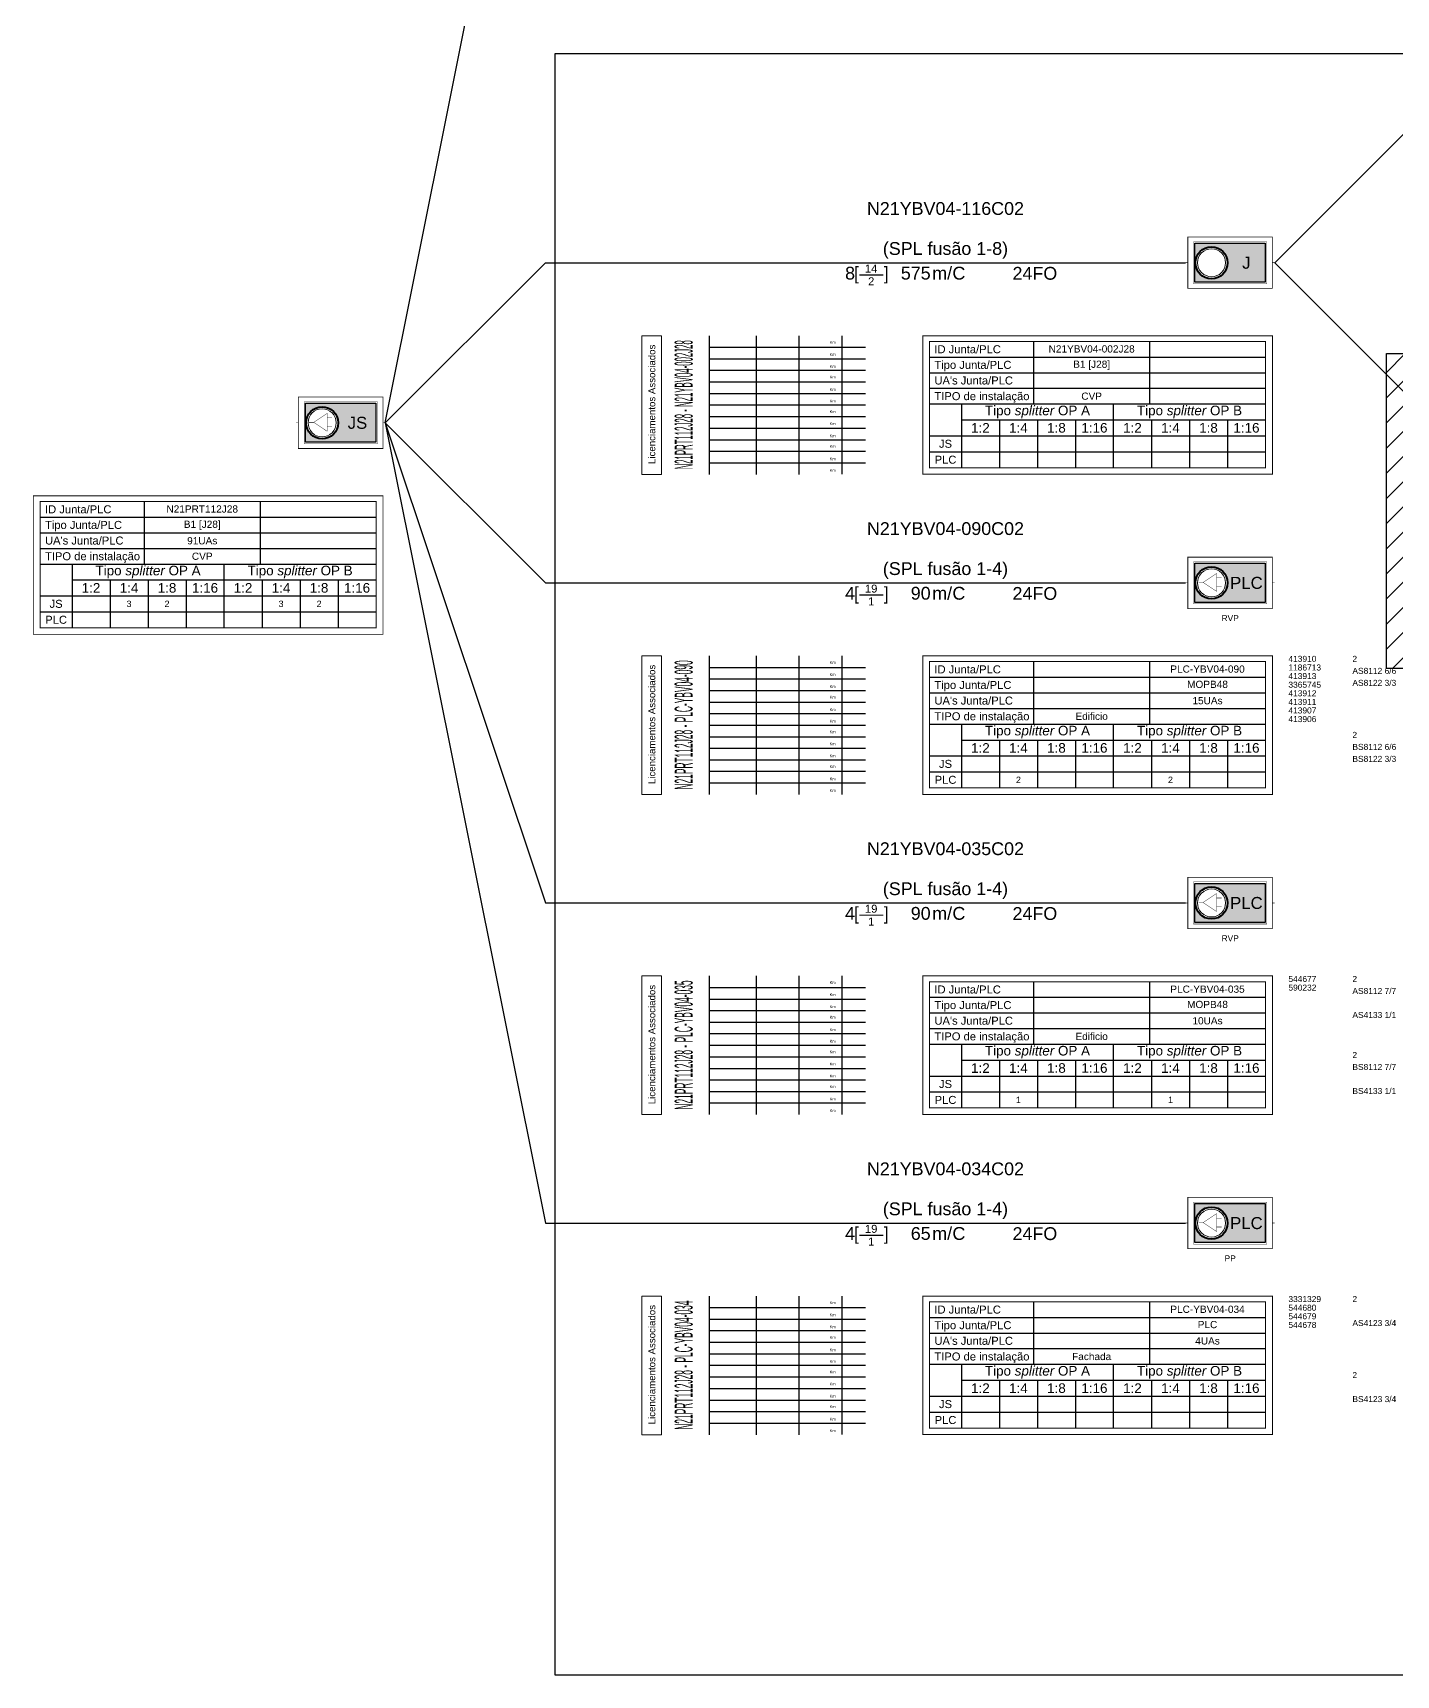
# Model space of a CAD drawing. Header units: metres. Extents: x 288 to 1034, y 827 to 7702.
# Drawn here: x 433.8 to 604.1, y 3641.4 to 3846.6 of the extents above; entities that cross this region are included whole.
import ezdxf
from ezdxf.enums import TextEntityAlignment as Align

# ---------------------------------------------------------------- set-up
doc = ezdxf.new("R2010")
doc.units = ezdxf.units.M
doc.header["$MEASUREMENT"] = 0
doc.set_wipeout_variables(frame=1)
for name, color, linetype in [('3-PROJ_FTTH_CABO', 7, 'Continuous'), ('3-PROJ_FTTH_JUNTA', 7, 'Continuous'), ('3-PROJ_FTTH_LICENCIAMENTOS', 7, 'Continuous'), ('3-PROJ_FTTH_PLC', 7, 'Continuous')]:
    doc.layers.add(name, color=color, linetype=linetype)
doc.layers.add('NÃO CONSTRUIR- UA´s NÃO PARTILHAVEIS', color=117, linetype='Continuous', lineweight=30)
doc.styles.add('ARIAL', font='')
doc.styles.get('ARIAL').set_extended_font_data('Arial')

# ---------------------------------------------------------------- blocks, each defined once
blk = doc.blocks.new('*U26')
blk.add_hatch(color=31).paths.add_polyline_path([(9.97, -2.44), (1.18, -2.44), (1.18, 2.44), (9.97, 2.44)])
at = {"color": 7}
for points, const_width in [([(10.86, -3.21), (0.29, -3.21), (0.29, 3.21), (10.86, 3.21)], 0.0929), ([(10.17, -2.63), (0.99, -2.63), (0.99, 2.63), (10.17, 2.63)], 0.0465)]:
    blk.add_lwpolyline(points, close=True, dxfattribs=dict(at, const_width=const_width))
at = {"color": 31}
blk.add_lwpolyline([(9.97, -2.44), (1.18, -2.44), (1.18, 2.44), (9.97, 2.44)], close=True, dxfattribs=at)
at = {"color": 7, "const_width": 0.0743}
for points in [[(0.29, 0), (0, 0)], [(11.15, 0), (10.86, 0)]]:
    blk.add_lwpolyline(points, dxfattribs=at)
at = {"color": 7, "ltscale": 0.001}
blk.add_lwpolyline([(10.86, -9.12, 0.12, 0.12, 0), (10.86, -9.12, 0.12, 0.12, 0), (-32.84, -9.12, 0.12, 0.12, 0), (-32.84, -26.43, 0.12, 0.12, 0), (10.86, -26.43, 0.12, 0.12, 0), (10.86, -26.43, 0.12, 0.12, 0), (10.86, -9.12, 0, 0, 0)], format="xyseb", dxfattribs=at)
at = {"color": 7, "ltscale": 0.001, "const_width": 0.12}
blk.add_lwpolyline([(10, -25.61), (10, -25.61), (-31.98, -25.61), (-31.98, -9.84), (10, -9.84), (10, -9.84)], close=True, dxfattribs=at)
at = {"color": 7}
for points in [[(-18.98, -9.84), (-18.98, -17.65)], [(-4.49, -9.84), (-4.49, -17.65)], [(-31.98, -11.79), (10, -11.79)], [(-31.98, -13.74), (10, -13.74)], [(-31.98, -15.69), (10, -15.69)], [(-31.98, -17.65), (10, -17.65)], [(-28, -17.65), (-28, -25.61)], [(-9, -25.61), (-9, -17.65)], [(-28, -19.64), (10, -19.64)], [(-23.25, -19.64), (-23.25, -25.61)], [(-18.5, -19.64), (-18.5, -25.61)], [(-13.75, -19.64), (-13.75, -25.61)], [(-4.25, -19.64), (-4.25, -25.61)], [(0.5, -19.64), (0.5, -25.61)], [(5.25, -19.64), (5.25, -25.61)], [(-31.98, -21.63), (10, -21.63)], [(-31.98, -23.62), (10, -23.62)], [(-31.98, -23.62), (-13.57, -23.62), (10, -23.62)]]:
    blk.add_lwpolyline(points, dxfattribs=at)
at = {"color": 7, "style": 'ARIAL'}
for s, height, p in [('JS', 1.5, (7.67, 0)), ('JS', 1, (-29.99, -22.62)), ('PLC', 1, (-29.99, -24.61))]:
    blk.add_text(s, height=height, dxfattribs=at).set_placement(p, align=Align.MIDDLE_CENTER)
for s, p in [('Tipo Junta/PLC', (-31.38, -12.76)), ('ID Junta/PLC', (-31.38, -10.81)), ("UA's Junta/PLC", (-31.38, -14.71)), ('TIPO de instalação', (-31.38, -16.67))]:
    blk.add_text(s, height=1, dxfattribs=at).set_placement(p, align=Align.MIDDLE_LEFT)
at = {"color": 7, "ltscale": 0.001, "char_height": 1.2, "attachment_point": 5, "style": 'ARIAL'}
for s, insert, width in [('{\\C114;Tipo \\fArial|b0|i1|c0|p34;splitter\\fArial|b0|i0|c0|p34; OP A}', (-18.5, -18.64), 14.6912), ('{\\C10;Tipo \\fArial|b0|i1|c0|p34;splitter\\fArial|b0|i0|c0|p34; OP B}', (0.5, -18.64), 14.6912), ('{\\C114;1:2}', (-25.63, -20.63), 4.1115), ('{\\C114;1:4}', (-20.88, -20.63), 4.1115), ('{\\C114;1:8}', (-16.13, -20.63), 4.1115), ('{\\C114;1:16}', (-11.38, -20.63), 4.1115), ('{\\C10;1:2}', (-6.63, -20.63), 4.1115), ('{\\C10;1:4}', (-1.88, -20.63), 4.1115), ('{\\C10;1:8}', (2.87, -20.63), 4.1115), ('{\\C10;1:16}', (7.62, -20.63), 4.1115)]:
    blk.add_mtext(s, dxfattribs=dict(at, insert=insert, width=width))
at = {"color": 5, "lineweight": 0, "style": 'ARIAL'}
blk.add_attdef('FO_RTR+BKB', text='', height=0.8, dxfattribs=at).set_placement((12.07, -1.2), align=Align.MIDDLE_LEFT)
at = {"color": 4, "lineweight": 0, "style": 'ARIAL'}
blk.add_attdef('ALOCAÇÃO_RDP', text='', height=0.8, dxfattribs=at).set_placement((-0.91, -2.81), align=Align.MIDDLE_RIGHT)
at = {"color": 1, "lineweight": 0, "style": 'ARIAL'}
blk.add_attdef('ALOCAÇÃO_RDS', text='', height=0.8, dxfattribs=at).set_placement((-0.89, -4.35), align=Align.MIDDLE_RIGHT)
at = {"color": 4, "lineweight": 0, "style": 'ARIAL'}
blk.add_attdef('FO_RDP', text='', height=0.8, dxfattribs=at).set_placement((12.06, -2.81), align=Align.MIDDLE_LEFT)
at = {"color": 1, "lineweight": 0, "style": 'ARIAL'}
blk.add_attdef('FO_RDS', text='', height=0.8, dxfattribs=at).set_placement((12.09, -4.35), align=Align.MIDDLE_LEFT)
at = {"color": 7, "lineweight": 0, "style": 'ARIAL'}
blk.add_attdef('MORADA', text='', height=0.75, dxfattribs=at).set_placement((10.86, -7.21), align=Align.MIDDLE_RIGHT)
for tag, p in [('TIPO_JUNTA', (-11.73, -12.68)), ('JUNTA', (-11.73, -10.77)), ('UA_JUNTA', (-11.73, -14.74)), ('INSTALACAO', (-11.73, -16.67)), ('NPOL_CVP', (2.75, -16.66))]:
    blk.add_attdef(tag, text='', height=0.9, dxfattribs=at).set_placement(p, align=Align.MIDDLE_CENTER)
at = {"color": 114, "style": 'ARIAL'}
for tag, p in [('(J)1:2_A', (-25.63, -22.62)), ('(J)1:4_A', (-20.88, -22.62)), ('(J)1:8_A', (-16.13, -22.62)), ('(J)1:16_A', (-11.38, -22.62)), ('(P)1:2_A', (-25.63, -24.61)), ('(P)1:4_A', (-20.88, -24.61)), ('(P)1:8_A', (-16.13, -24.61)), ('(P)1:16_A', (-11.38, -24.61))]:
    blk.add_attdef(tag, text='', height=0.8, dxfattribs=at).set_placement(p, align=Align.MIDDLE_CENTER)
at = {"color": 10, "style": 'ARIAL'}
for tag, p in [('(J)1:2_B', (-6.63, -22.62)), ('(J)1:4_B', (-1.88, -22.62)), ('(J)1:8_B', (2.87, -22.62)), ('(J)1:16_B', (7.62, -22.62)), ('(P)1:2_B', (-6.63, -24.61)), ('(P)1:4_B', (-1.88, -24.61)), ('(P)1:8_B', (2.87, -24.61)), ('(P)1:16_B', (7.62, -24.61))]:
    blk.add_attdef(tag, text='', height=0.8, dxfattribs=at).set_placement(p, align=Align.MIDDLE_CENTER)
at = {"color": 7, "lineweight": 0}
blk.add_wipeout([(3.7, -1.95), (3.43, -1.99), (3.09, -2), (2.79, -1.95), (2.57, -1.88), (2.34, -1.78), (2.03, -1.59), (1.77, -1.34), (1.58, -1.1), (1.47, -0.92), (1.35, -0.61), (1.28, -0.33), (1.25, 0), (1.3, 0.42), (1.38, 0.7), (1.51, 0.98), (1.63, 1.17), (1.83, 1.4), (1.98, 1.55), (2.18, 1.69), (2.4, 1.81), (2.69, 1.92), (2.92, 1.97), (3.27, 2), (3.51, 1.99), (3.73, 1.94), (3.98, 1.87), (4.15, 1.79), (4.31, 1.7), (4.51, 1.56), (4.66, 1.42), (4.79, 1.28), (4.96, 1.05), (5.05, 0.88), (5.15, 0.64), (5.21, 0.41), (5.25, 0.11), (5.23, -0.32), (5.19, -0.52), (5.11, -0.74), (4.96, -1.04), (4.78, -1.3), (4.57, -1.51), (4.25, -1.74), (3.96, -1.87)], dxfattribs=at)
at = {"color": 7, "const_width": 0.0465}
for points in [[(1.63, 0.06), (2.2, 0.06)], [(3.87, 0.62), (4.5, 0.62)], [(3.87, -0.49), (4.5, -0.49)]]:
    blk.add_lwpolyline(points, dxfattribs=at)
blk.add_lwpolyline([(2.2, 0.06), (3.87, -1.05), (3.87, 1.18)], close=True, dxfattribs=at)
at = {"color": 7, "lineweight": 40}
blk.add_circle((3.25, 0), 2, dxfattribs=at)
at = {"color": 7, "lineweight": 0}
blk.add_circle((3.25, 0), 1.75, dxfattribs=at)
blk.add_circle((3.25, 0), 1.75, dxfattribs=at)
blk = doc.blocks.new('*U9')
blk.add_hatch(color=31).paths.add_polyline_path([(9.97, -2.44), (1.18, -2.44), (1.18, 2.44), (9.97, 2.44)])
at = {"color": 7}
for points, const_width in [([(10.86, -3.21), (0.29, -3.21), (0.29, 3.21), (10.86, 3.21)], 0.0929), ([(10.17, -2.63), (0.99, -2.63), (0.99, 2.63), (10.17, 2.63)], 0.0465)]:
    blk.add_lwpolyline(points, close=True, dxfattribs=dict(at, const_width=const_width))
at = {"color": 31}
blk.add_lwpolyline([(9.97, -2.44), (1.18, -2.44), (1.18, 2.44), (9.97, 2.44)], close=True, dxfattribs=at)
at = {"color": 7}
for points, const_width in [([(0.29, 0), (0, 0)], 0.0743), ([(11.15, 0), (10.86, 0)], 0.0743), ([(-40.78, -1.52), (-37.77, -1.52)], 0.15)]:
    blk.add_lwpolyline(points, dxfattribs=dict(at, const_width=const_width))
at = {"color": 7, "ltscale": 0.001}
blk.add_lwpolyline([(10.86, -9.12, 0.12, 0.12, 0), (10.86, -9.12, 0.12, 0.12, 0), (-32.84, -9.12, 0.12, 0.12, 0), (-32.84, -26.43, 0.12, 0.12, 0), (10.86, -26.43, 0.12, 0.12, 0), (10.86, -26.43, 0.12, 0.12, 0), (10.86, -9.12, 0, 0, 0)], format="xyseb", dxfattribs=at)
at = {"color": 7, "ltscale": 0.001, "const_width": 0.12}
blk.add_lwpolyline([(10, -25.61), (10, -25.61), (-31.98, -25.61), (-31.98, -9.84), (10, -9.84), (10, -9.84)], close=True, dxfattribs=at)
at = {"color": 7}
for points in [[(-18.98, -9.84), (-18.98, -17.65)], [(-4.49, -9.84), (-4.49, -17.65)], [(-31.98, -11.79), (10, -11.79)], [(-31.98, -13.74), (10, -13.74)], [(-31.98, -15.69), (10, -15.69)], [(-31.98, -17.65), (10, -17.65)], [(-28, -17.65), (-28, -25.61)], [(-9, -25.61), (-9, -17.65)], [(-28, -19.64), (10, -19.64)], [(-23.25, -19.64), (-23.25, -25.61)], [(-18.5, -19.64), (-18.5, -25.61)], [(-13.75, -19.64), (-13.75, -25.61)], [(-4.25, -19.64), (-4.25, -25.61)], [(0.5, -19.64), (0.5, -25.61)], [(5.25, -19.64), (5.25, -25.61)], [(-31.98, -21.63), (10, -21.63)], [(-31.98, -23.62), (10, -23.62)], [(-31.98, -23.62), (-13.57, -23.62), (10, -23.62)]]:
    blk.add_lwpolyline(points, dxfattribs=at)
at = {"color": 7, "style": 'ARIAL'}
blk.add_text('[     ]  ', height=1.6, dxfattribs=at).set_placement((-35.85, -0.5), align=Align.TOP_RIGHT)
for s, p in [('Tipo Junta/PLC', (-31.38, -12.76)), ('ID Junta/PLC', (-31.38, -10.81)), ("UA's Junta/PLC", (-31.38, -14.71)), ('TIPO de instalação', (-31.38, -16.67))]:
    blk.add_text(s, height=1, dxfattribs=at).set_placement(p, align=Align.MIDDLE_LEFT)
for s, p in [('JS', (-29.99, -22.62)), ('PLC', (-29.99, -24.61))]:
    blk.add_text(s, height=1, dxfattribs=at).set_placement(p, align=Align.MIDDLE_CENTER)
at = {"insert": (-31.65, -0.5), "char_height": 1.6, "width": 2.8224, "attachment_point": 1, "style": 'ARIAL'}
blk.add_mtext('m/', dxfattribs=at)
at = {"color": 7, "ltscale": 0.001, "char_height": 1.2, "attachment_point": 5, "style": 'ARIAL'}
for s, insert, width in [('{\\C114;Tipo \\fArial|b0|i1|c0|p34;splitter\\fArial|b0|i0|c0|p34; OP A}', (-18.5, -18.64), 14.6912), ('{\\C10;Tipo \\fArial|b0|i1|c0|p34;splitter\\fArial|b0|i0|c0|p34; OP B}', (0.5, -18.64), 14.6912), ('{\\C114;1:2}', (-25.63, -20.63), 4.1115), ('{\\C114;1:4}', (-20.88, -20.63), 4.1115), ('{\\C114;1:8}', (-16.13, -20.63), 4.1115), ('{\\C114;1:16}', (-11.38, -20.63), 4.1115), ('{\\C10;1:2}', (-6.63, -20.63), 4.1115), ('{\\C10;1:4}', (-1.88, -20.63), 4.1115), ('{\\C10;1:8}', (2.87, -20.63), 4.1115), ('{\\C10;1:16}', (7.62, -20.63), 4.1115)]:
    blk.add_mtext(s, dxfattribs=dict(at, insert=insert, width=width))
at = {"color": 7, "style": 'ARIAL'}
for tag, p in [('ID_CABO', (-30, 5.5)), ('ID_CABO2', (-30, 3)), ('ID_CABO3', (-30, 0.5))]:
    blk.add_attdef(tag, text='', height=1.6, dxfattribs=at).set_placement(p, align=Align.BOTTOM_CENTER)
at = {"color": 7, "lineweight": 0, "style": 'ARIAL'}
blk.add_attdef('FO_ACTIVAS', text='', height=1.6, dxfattribs=at).set_placement((-41.3, -0.5), align=Align.TOP_RIGHT)
for tag, height, p in [('FO_RESERVA', 1, (-39.28, -2.32)), ('FO_MORTAS', 1, (-39.28, -0.72)), ('TIPO_PLC', 0.9, (2.75, -12.68)), ('PLC', 0.9, (2.75, -10.77)), ('UA_PLC', 0.9, (2.75, -14.72)), ('INSTALACAO', 0.9, (-11.73, -16.67)), ('NPOL_CVP', 0.9, (2.75, -16.66))]:
    blk.add_attdef(tag, text='', height=height, dxfattribs=at).set_placement(p, align=Align.MIDDLE_CENTER)
at = {"color": 7, "style": 'ARIAL'}
blk.add_attdef('METROS', text='', height=1.6, dxfattribs=at).set_placement((-31.85, -0.5), align=Align.TOP_RIGHT)
for tag, height, p in [('TIPO_INSTALACAO', 1.6, (-29.13, -0.5)), ('CAPACIDADE', 1.6, (-21.62, -0.52)), ('BID1', 0.75, (12.86, -9.12)), ('BID2', 0.75, (12.86, -10.2)), ('BID3', 0.75, (12.86, -11.27)), ('BID4', 0.75, (12.86, -12.35)), ('BID5', 0.75, (12.86, -13.42)), ('BID6', 0.75, (12.86, -14.5)), ('BID7', 0.75, (12.86, -15.57)), ('BID8', 0.75, (12.86, -16.65)), ('BID9', 0.75, (12.86, -17.73)), ('BID10', 0.75, (12.86, -18.8)), ('BID11', 0.75, (12.86, -19.88)), ('BID12', 0.75, (12.86, -20.95)), ('BID13', 0.75, (12.86, -22.03)), ('BID14', 0.75, (12.86, -23.11)), ('BID15', 0.75, (12.86, -24.18)), ('BID16', 0.75, (12.86, -25.26)), ('BID17', 0.75, (12.86, -26.33)), ('BID18', 0.75, (12.86, -27.41)), ('BID19', 0.75, (12.86, -28.49)), ('BID20', 0.75, (12.86, -29.56)), ('BID21', 0.75, (12.86, -30.64)), ('BID22', 0.75, (12.86, -31.71)), ('BID23', 0.75, (12.86, -32.79)), ('BID24', 0.75, (12.86, -33.86))]:
    blk.add_attdef(tag, text='', height=height, dxfattribs=at).set_placement(p, align=Align.TOP_LEFT)
at = {"color": 1, "lineweight": 0, "style": 'ARIAL'}
blk.add_attdef('ALOCAÇÃO_RDS', text='', height=0.8, dxfattribs=at).set_placement((-0.89, -4.35), align=Align.MIDDLE_RIGHT)
at = {"color": 7, "style": 'ARIAL'}
for tag, p in [('N_RAISER(X)', (5.58, -4.41)), ('F.B.(X)', (5.58, -5.81))]:
    blk.add_attdef(tag, text='', height=0.75, dxfattribs=at).set_placement(p, align=Align.MIDDLE_CENTER)
at = {"color": 1, "lineweight": 0, "style": 'ARIAL'}
blk.add_attdef('FO_RDS', text='', height=0.8, dxfattribs=at).set_placement((12.09, -4.35), align=Align.MIDDLE_LEFT)
at = {"color": 7, "lineweight": 0, "style": 'ARIAL'}
blk.add_attdef('MORADA', text='', height=0.75, dxfattribs=at).set_placement((10.86, -7.21), align=Align.MIDDLE_RIGHT)
at = {"color": 114, "style": 'ARIAL'}
for tag, p in [('FA_OPA', (20.86, -9.12)), ('A_SPL_1', (20.86, -10.62)), ('A_SPL_2', (20.86, -12.12)), ('A_SPL_3', (20.86, -13.62)), ('A_SPL_4', (20.86, -15.12)), ('A_SPL_5', (20.86, -16.62))]:
    blk.add_attdef(tag, text='', height=0.75, dxfattribs=at).set_placement(p, align=Align.TOP_LEFT)
at = {"color": 1, "style": 'ARIAL'}
for tag, p in [('FA_OPB', (20.86, -18.62)), ('B_SPL_1', (20.86, -20.12)), ('B_SPL_2', (20.86, -21.62)), ('B_SPL_3', (20.86, -23.12)), ('B_SPL_4', (20.86, -24.62)), ('B_SPL_5', (20.86, -26.12))]:
    blk.add_attdef(tag, text='', height=0.75, dxfattribs=at).set_placement(p, align=Align.TOP_LEFT)
at = {"color": 114, "style": 'ARIAL'}
for tag, p in [('(J)1:2_A', (-25.63, -22.62)), ('(J)1:4_A', (-20.88, -22.62)), ('(J)1:8_A', (-16.13, -22.62)), ('(J)1:16_A', (-11.38, -22.62)), ('(P)1:2_A', (-25.63, -24.61)), ('(P)1:4_A', (-20.88, -24.61)), ('(P)1:8_A', (-16.13, -24.61)), ('(P)1:16_A', (-11.38, -24.61))]:
    blk.add_attdef(tag, text='', height=0.8, dxfattribs=at).set_placement(p, align=Align.MIDDLE_CENTER)
at = {"color": 10, "style": 'ARIAL'}
for tag, p in [('(J)1:2_B', (-6.63, -22.62)), ('(J)1:4_B', (-1.88, -22.62)), ('(J)1:8_B', (2.87, -22.62)), ('(J)1:16_B', (7.62, -22.62)), ('(P)1:2_B', (-6.63, -24.61)), ('(P)1:4_B', (-1.88, -24.61)), ('(P)1:8_B', (2.87, -24.61)), ('(P)1:16_B', (7.62, -24.61))]:
    blk.add_attdef(tag, text='', height=0.8, dxfattribs=at).set_placement(p, align=Align.MIDDLE_CENTER)
at = {"color": 7, "lineweight": 0}
blk.add_wipeout([(3.7, -1.95), (3.43, -1.99), (3.09, -2), (2.79, -1.95), (2.57, -1.88), (2.34, -1.78), (2.03, -1.59), (1.77, -1.34), (1.58, -1.1), (1.47, -0.92), (1.35, -0.61), (1.28, -0.33), (1.25, 0), (1.3, 0.42), (1.38, 0.7), (1.51, 0.98), (1.63, 1.17), (1.83, 1.4), (1.98, 1.55), (2.18, 1.69), (2.4, 1.81), (2.69, 1.92), (2.92, 1.97), (3.27, 2), (3.51, 1.99), (3.73, 1.94), (3.98, 1.87), (4.15, 1.79), (4.31, 1.7), (4.51, 1.56), (4.66, 1.42), (4.79, 1.28), (4.96, 1.05), (5.05, 0.88), (5.15, 0.64), (5.21, 0.41), (5.25, 0.11), (5.23, -0.32), (5.19, -0.52), (5.11, -0.74), (4.96, -1.04), (4.78, -1.3), (4.57, -1.51), (4.25, -1.74), (3.96, -1.87)], dxfattribs=at)
at = {"color": 7, "const_width": 0.0465}
for points in [[(1.63, 0.06), (2.2, 0.06)], [(3.87, 0.62), (4.5, 0.62)], [(3.87, -0.49), (4.5, -0.49)]]:
    blk.add_lwpolyline(points, dxfattribs=at)
blk.add_lwpolyline([(2.2, 0.06), (3.87, -1.05), (3.87, 1.18)], close=True, dxfattribs=at)
at = {"color": 7, "lineweight": 40}
blk.add_circle((3.25, 0), 2, dxfattribs=at)
at = {"color": 7, "lineweight": 0}
blk.add_circle((3.25, 0), 1.75, dxfattribs=at)
blk.add_circle((3.25, 0), 1.75, dxfattribs=at)
at = {"color": 7, "style": 'ARIAL'}
blk.add_text('PLC', height=1.5, dxfattribs=at).set_placement((7.61, 0), align=Align.MIDDLE_CENTER)
blk = doc.blocks.new('*U6')
blk.add_hatch(color=31).paths.add_polyline_path([(9.97, -2.44), (1.18, -2.44), (1.18, 2.44), (9.97, 2.44)])
at = {"color": 7}
for points, const_width in [([(10.86, -3.21), (0.29, -3.21), (0.29, 3.21), (10.86, 3.21)], 0.0929), ([(10.17, -2.63), (0.99, -2.63), (0.99, 2.63), (10.17, 2.63)], 0.0465)]:
    blk.add_lwpolyline(points, close=True, dxfattribs=dict(at, const_width=const_width))
at = {"color": 31}
blk.add_lwpolyline([(9.97, -2.44), (1.18, -2.44), (1.18, 2.44), (9.97, 2.44)], close=True, dxfattribs=at)
at = {"color": 7}
for points, const_width in [([(0.29, 0), (0, 0)], 0.0743), ([(11.15, 0), (10.86, 0)], 0.0743), ([(-40.78, -1.52), (-37.77, -1.52)], 0.15)]:
    blk.add_lwpolyline(points, dxfattribs=dict(at, const_width=const_width))
at = {"color": 7, "ltscale": 0.001}
blk.add_lwpolyline([(10.86, -9.12, 0.12, 0.12, 0), (10.86, -9.12, 0.12, 0.12, 0), (-32.84, -9.12, 0.12, 0.12, 0), (-32.84, -26.43, 0.12, 0.12, 0), (10.86, -26.43, 0.12, 0.12, 0), (10.86, -26.43, 0.12, 0.12, 0), (10.86, -9.12, 0, 0, 0)], format="xyseb", dxfattribs=at)
at = {"color": 7, "ltscale": 0.001, "const_width": 0.12}
blk.add_lwpolyline([(10, -25.61), (10, -25.61), (-31.98, -25.61), (-31.98, -9.84), (10, -9.84), (10, -9.84)], close=True, dxfattribs=at)
at = {"color": 7}
for points in [[(-18.98, -9.84), (-18.98, -17.65)], [(-4.49, -9.84), (-4.49, -17.65)], [(-31.98, -11.79), (10, -11.79)], [(-31.98, -13.74), (10, -13.74)], [(-31.98, -15.69), (10, -15.69)], [(-31.98, -17.65), (10, -17.65)], [(-28, -17.65), (-28, -25.61)], [(-9, -25.61), (-9, -17.65)], [(-28, -19.64), (10, -19.64)], [(-23.25, -19.64), (-23.25, -25.61)], [(-18.5, -19.64), (-18.5, -25.61)], [(-13.75, -19.64), (-13.75, -25.61)], [(-4.25, -19.64), (-4.25, -25.61)], [(0.5, -19.64), (0.5, -25.61)], [(5.25, -19.64), (5.25, -25.61)], [(-31.98, -21.63), (10, -21.63)], [(-31.98, -23.62), (10, -23.62)], [(-31.98, -23.62), (-13.57, -23.62), (10, -23.62)]]:
    blk.add_lwpolyline(points, dxfattribs=at)
at = {"color": 7, "style": 'ARIAL'}
for s, height, p in [('J', 1.5, (7.61, 0)), ('JS', 1, (-29.99, -22.62)), ('PLC', 1, (-29.99, -24.61))]:
    blk.add_text(s, height=height, dxfattribs=at).set_placement(p, align=Align.MIDDLE_CENTER)
blk.add_text('[     ]  ', height=1.6, dxfattribs=at).set_placement((-35.85, -0.5), align=Align.TOP_RIGHT)
for s, p in [('Tipo Junta/PLC', (-31.38, -12.76)), ('ID Junta/PLC', (-31.38, -10.81)), ("UA's Junta/PLC", (-31.38, -14.71)), ('TIPO de instalação', (-31.38, -16.67))]:
    blk.add_text(s, height=1, dxfattribs=at).set_placement(p, align=Align.MIDDLE_LEFT)
at = {"insert": (-31.65, -0.5), "char_height": 1.6, "width": 2.8224, "attachment_point": 1, "style": 'ARIAL'}
blk.add_mtext('m/', dxfattribs=at)
at = {"color": 7, "ltscale": 0.001, "char_height": 1.2, "attachment_point": 5, "style": 'ARIAL'}
for s, insert, width in [('{\\C114;Tipo \\fArial|b0|i1|c0|p34;splitter\\fArial|b0|i0|c0|p34; OP A}', (-18.5, -18.64), 14.6912), ('{\\C10;Tipo \\fArial|b0|i1|c0|p34;splitter\\fArial|b0|i0|c0|p34; OP B}', (0.5, -18.64), 14.6912), ('{\\C114;1:2}', (-25.63, -20.63), 4.1115), ('{\\C114;1:4}', (-20.88, -20.63), 4.1115), ('{\\C114;1:8}', (-16.13, -20.63), 4.1115), ('{\\C114;1:16}', (-11.38, -20.63), 4.1115), ('{\\C10;1:2}', (-6.63, -20.63), 4.1115), ('{\\C10;1:4}', (-1.88, -20.63), 4.1115), ('{\\C10;1:8}', (2.87, -20.63), 4.1115), ('{\\C10;1:16}', (7.62, -20.63), 4.1115)]:
    blk.add_mtext(s, dxfattribs=dict(at, insert=insert, width=width))
at = {"color": 7, "style": 'ARIAL'}
for tag, p in [('ID_CABO', (-30, 5.5)), ('ID_CABO2', (-30, 3)), ('ID_CABO3', (-30, 0.5))]:
    blk.add_attdef(tag, text='', height=1.6, dxfattribs=at).set_placement(p, align=Align.BOTTOM_CENTER)
at = {"color": 7, "lineweight": 0, "style": 'ARIAL'}
blk.add_attdef('FO_ACTIVAS', text='', height=1.6, dxfattribs=at).set_placement((-41.3, -0.5), align=Align.TOP_RIGHT)
for tag, height, p in [('FO_RESERVA', 1, (-39.28, -2.32)), ('FO_MORTAS', 1, (-39.28, -0.72)), ('TIPO_JUNTA', 0.9, (-11.73, -12.68)), ('JUNTA', 0.9, (-11.73, -10.77)), ('INSTALACAO', 0.9, (-11.73, -16.67)), ('NPOL_CVP', 0.9, (2.75, -16.66))]:
    blk.add_attdef(tag, text='', height=height, dxfattribs=at).set_placement(p, align=Align.MIDDLE_CENTER)
at = {"color": 7, "style": 'ARIAL'}
blk.add_attdef('METROS', text='', height=1.6, dxfattribs=at).set_placement((-31.85, -0.5), align=Align.TOP_RIGHT)
for tag, p in [('TIPO_INSTALACAO', (-29.13, -0.5)), ('CAPACIDADE', (-21.62, -0.52))]:
    blk.add_attdef(tag, text='', height=1.6, dxfattribs=at).set_placement(p, align=Align.TOP_LEFT)
at = {"color": 5, "lineweight": 0, "style": 'ARIAL'}
blk.add_attdef('FO_RTR+BKB', text='', height=0.8, dxfattribs=at).set_placement((12.07, -1.2), align=Align.MIDDLE_LEFT)
at = {"color": 4, "lineweight": 0, "style": 'ARIAL'}
blk.add_attdef('ALOCAÇÃO_RDP', text='', height=0.8, dxfattribs=at).set_placement((-0.91, -2.81), align=Align.MIDDLE_RIGHT)
at = {"color": 1, "lineweight": 0, "style": 'ARIAL'}
blk.add_attdef('ALOCAÇÃO_RDS', text='', height=0.8, dxfattribs=at).set_placement((-0.89, -4.35), align=Align.MIDDLE_RIGHT)
at = {"color": 4, "lineweight": 0, "style": 'ARIAL'}
blk.add_attdef('FO_RDP', text='', height=0.8, dxfattribs=at).set_placement((12.06, -2.81), align=Align.MIDDLE_LEFT)
at = {"color": 1, "lineweight": 0, "style": 'ARIAL'}
blk.add_attdef('FO_RDS', text='', height=0.8, dxfattribs=at).set_placement((12.09, -4.35), align=Align.MIDDLE_LEFT)
at = {"color": 7, "lineweight": 0, "style": 'ARIAL'}
blk.add_attdef('MORADA', text='', height=0.75, dxfattribs=at).set_placement((10.86, -7.21), align=Align.MIDDLE_RIGHT)
at = {"color": 114, "style": 'ARIAL'}
for tag, p in [('(J)1:2_A', (-25.63, -22.62)), ('(J)1:4_A', (-20.88, -22.62)), ('(J)1:8_A', (-16.13, -22.62)), ('(J)1:16_A', (-11.38, -22.62)), ('(P)1:2_A', (-25.63, -24.61)), ('(P)1:4_A', (-20.88, -24.61)), ('(P)1:8_A', (-16.13, -24.61)), ('(P)1:16_A', (-11.38, -24.61))]:
    blk.add_attdef(tag, text='', height=0.8, dxfattribs=at).set_placement(p, align=Align.MIDDLE_CENTER)
at = {"color": 10, "style": 'ARIAL'}
for tag, p in [('(J)1:2_B', (-6.63, -22.62)), ('(J)1:4_B', (-1.88, -22.62)), ('(J)1:8_B', (2.87, -22.62)), ('(J)1:16_B', (7.62, -22.62)), ('(P)1:2_B', (-6.63, -24.61)), ('(P)1:4_B', (-1.88, -24.61)), ('(P)1:8_B', (2.87, -24.61)), ('(P)1:16_B', (7.62, -24.61))]:
    blk.add_attdef(tag, text='', height=0.8, dxfattribs=at).set_placement(p, align=Align.MIDDLE_CENTER)
at = {"color": 7, "lineweight": 0}
blk.add_wipeout([(3.7, -1.95), (3.43, -1.99), (3.09, -2), (2.79, -1.95), (2.57, -1.88), (2.34, -1.78), (2.03, -1.59), (1.77, -1.34), (1.58, -1.1), (1.47, -0.92), (1.35, -0.61), (1.28, -0.33), (1.25, 0), (1.3, 0.42), (1.38, 0.7), (1.51, 0.98), (1.63, 1.17), (1.83, 1.4), (1.98, 1.55), (2.18, 1.69), (2.4, 1.81), (2.69, 1.92), (2.92, 1.97), (3.27, 2), (3.51, 1.99), (3.73, 1.94), (3.98, 1.87), (4.15, 1.79), (4.31, 1.7), (4.51, 1.56), (4.66, 1.42), (4.79, 1.28), (4.96, 1.05), (5.05, 0.88), (5.15, 0.64), (5.21, 0.41), (5.25, 0.11), (5.23, -0.32), (5.19, -0.52), (5.11, -0.74), (4.96, -1.04), (4.78, -1.3), (4.57, -1.51), (4.25, -1.74), (3.96, -1.87)], dxfattribs=at)
at = {"color": 7, "lineweight": 40}
blk.add_circle((3.25, 0), 2, dxfattribs=at)
at = {"color": 7, "lineweight": 0}
blk.add_circle((3.25, 0), 1.75, dxfattribs=at)
blk.add_circle((3.25, 0), 1.75, dxfattribs=at)
blk = doc.blocks.new('Troço Sinoptico')
at = {"color": 7, "lineweight": 0, "style": 'ARIAL'}
for tag, p in [('D1', (-16.57, -9.75)), ('T1', (-10.78, -9.77)), ('E1', (-1.22, -9.77)), ('D2', (-16.57, -11.26))]:
    blk.add_attdef(tag, text='', height=0.631, dxfattribs=at).set_placement(p, align=Align.MIDDLE_CENTER)
blk.add_attdef('XXX1', text='', height=0.631, dxfattribs=at).set_placement((-4.58, -9.81), align=Align.MIDDLE_RIGHT)
at = {"color": 7}
blk.add_wipeout([(-27.96, -26.44), (-27.96, -9.12), (0, -9.12), (0, -26.43)], dxfattribs=at)
at = {"color": 7, "lineweight": 0}
blk.add_lwpolyline([(-27.96, -26.44), (-25.49, -26.44), (-25.49, -9.12), (-27.96, -9.12)], close=True, dxfattribs=at)
at = {"color": 7}
for points in [[(-19.54, -9.12), (-19.54, -26.44)], [(-13.66, -9.12), (-13.66, -17.78)], [(-8.33, -9.12), (-8.33, -17.78)], [(-2.94, -9.12), (-2.94, -17.77)], [(-19.54, -10.56), (0, -10.56)], [(-19.54, -12), (0, -12)], [(-19.54, -13.44), (0, -13.44)], [(-19.54, -14.89), (0, -14.89)], [(-19.54, -16.33), (0, -16.33)], [(-19.54, -17.77), (0, -17.77)], [(-13.66, -17.78), (-13.66, -26.44)], [(-8.33, -17.78), (-8.33, -26.44)], [(-2.94, -17.78), (-2.94, -26.43)], [(-19.54, -19.23), (0, -19.23)], [(-19.54, -20.67), (0, -20.67)], [(-19.54, -22.11), (0, -22.11)], [(-19.54, -23.55), (0, -23.55)], [(-19.54, -24.99), (0, -24.99)]]:
    blk.add_lwpolyline(points, dxfattribs=at)
at = {"color": 7, "lineweight": 0, "char_height": 0.355, "width": 6.2282, "attachment_point": 2, "style": 'ARIAL'}
for insert in [(-4.09, -9.77), (-4.1, -11.28), (-4.09, -14.1), (-4.09, -12.78), (-4.09, -15.66), (-4.1, -18.43), (-4.09, -17.1), (-4.1, -19.94), (-4.1, -21.44), (-4.1, -22.77), (-4.09, -24.32), (-4.09, -25.77)]:
    blk.add_mtext('Km', dxfattribs=dict(at, insert=insert))
at = {"color": 7, "lineweight": 0, "true_color": 0xffffff, "insert": (-26.69, -17.69), "char_height": 0.865, "width": 17.7947, "attachment_point": 5, "rotation": 90, "style": 'ARIAL'}
blk.add_mtext('Licenciamentos Associados', dxfattribs=at)
at = {"color": 7, "lineweight": 0, "style": 'ARIAL', "width": 0.580821}
blk.add_attdef('ORIGEM-DESTINO', text='', height=2.25, rotation=90, dxfattribs=at).set_placement((-21.59, -25.83), (-21.59, -9.68), align=Align.FIT)
at = {"color": 7, "lineweight": 0, "style": 'ARIAL'}
for tag, p in [('T2', (-10.78, -11.28)), ('E2', (-1.22, -11.3)), ('D3', (-16.57, -12.76)), ('D4', (-16.57, -14.09)), ('T3', (-10.78, -12.77)), ('T4', (-10.78, -14.1)), ('E3', (-1.22, -12.78)), ('E4', (-1.22, -14.1)), ('D5', (-16.57, -15.64)), ('T5', (-10.78, -15.65)), ('E5', (-1.22, -15.65)), ('D6', (-16.57, -17.08)), ('D7', (-16.57, -18.42)), ('T6', (-10.78, -17.09)), ('T7', (-10.78, -18.43)), ('E7', (-1.22, -18.43)), ('E6', (-1.22, -17.09)), ('D8', (-16.57, -19.93)), ('T8', (-10.79, -19.94)), ('E8', (-1.22, -19.97)), ('D10', (-16.57, -22.75)), ('D9', (-16.57, -21.42)), ('T10', (-10.78, -22.77)), ('T9', (-10.79, -21.44)), ('E10', (-1.22, -22.77)), ('E9', (-1.22, -21.45)), ('D11', (-16.57, -24.3)), ('T11', (-10.79, -24.31)), ('E11', (-1.22, -24.31)), ('D12', (-16.57, -25.74)), ('T12', (-10.79, -25.76)), ('E12', (-1.22, -25.76))]:
    blk.add_attdef(tag, text='', height=0.631, dxfattribs=at).set_placement(p, align=Align.MIDDLE_CENTER)
for tag, p in [('XXX2', (-4.59, -11.32)), ('XXX3', (-4.58, -12.81)), ('XXX4', (-4.59, -14.14)), ('XXX5', (-4.58, -15.69)), ('XXX7', (-4.59, -18.47)), ('XXX6', (-4.58, -17.13)), ('XXX8', (-4.59, -19.98)), ('XXX10', (-4.59, -22.81)), ('XXX9', (-4.59, -21.48)), ('XXX11', (-4.58, -24.35)), ('XXX12', (-4.58, -25.8))]:
    blk.add_attdef(tag, text='', height=0.631, dxfattribs=at).set_placement(p, align=Align.MIDDLE_RIGHT)
at = {"color": 7, "lineweight": 0, "style": 'ARIAL', "flags": 1}
blk.add_attdef('ID', text='', height=0.631, dxfattribs=at).set_placement((-13.98, -27.67), align=Align.MIDDLE_CENTER)
at = {"layer": 'Defpoints', "flags": 1}
for tag, p in [('TROCO', (-28.25, -8.29)), ('GAMA', (-13.98, -8.55))]:
    blk.add_attdef(tag, p, '', height=2.16, dxfattribs=at)

msp = doc.modelspace()

# ---------------------------------------------------------------- hatches: boundary and pattern name
at = {"layer": 'NÃO CONSTRUIR- UA´s NÃO PARTILHAVEIS'}
h = msp.add_hatch(dxfattribs=at)
h.set_pattern_fill('ANSI31', color=256, scale=0.7)
h.set_pattern_definition([(45, (455.8047, 10279.5455), (-1.5715448, 1.5715448), [])])
h.paths.add_polyline_path([(602.9, 3791.09), (602.9, 3806.52), (724.25, 3806.52), (724.25, 3767.19), (602.9, 3767.19)])

# ---------------------------------------------------------------- linework, layer by layer
at = {"layer": '3-PROJ_FTTH_CABO'}
for points in [[(497.8, 3817.88), (577.8, 3817.88)], [(497.8, 3777.88), (577.8, 3777.88)], [(497.8, 3737.88), (577.8, 3737.88)], [(497.8, 3697.88), (577.8, 3697.88)]]:
    msp.add_lwpolyline(points, dxfattribs=at)
at = {"layer": 'NÃO CONSTRUIR- UA´s NÃO PARTILHAVEIS'}
msp.add_lwpolyline([(602.9, 3791.09), (602.9, 3791.09), (602.9, 3806.52), (724.25, 3806.52), (724.25, 3767.19), (602.9, 3767.19)], close=True, dxfattribs=at)

# ---------------------------------------------------------------- block references
at = {"layer": '3-PROJ_FTTH_JUNTA'}
msp.add_blockref('*U26', (466.65, 3797.88), dxfattribs=at).add_auto_attribs({'JUNTA': 'N21PRT112J28', 'TIPO_JUNTA': 'B1 [J28]', 'UA_JUNTA': '91UAs', 'INSTALACAO': 'CVP', '(J)1:4_A': '3', '(J)1:8_A': '2', '(J)1:4_B': '3', '(J)1:8_B': '2'})

# ---------------------------------------------------------------- next in the draw order: linework, layer by layer
at = {"layer": '3-PROJ_FTTH_CABO'}
for points in [[(477.8, 3797.88), (497.8, 3897.88)], [(477.8, 3797.88), (497.8, 3817.88)], [(477.8, 3797.88), (497.8, 3777.88)], [(477.8, 3797.88), (497.8, 3737.88)], [(477.8, 3797.88), (497.8, 3697.88)]]:
    msp.add_lwpolyline(points, dxfattribs=at)

# ---------------------------------------------------------------- next in the draw order: block references
at = {"layer": '3-PROJ_FTTH_JUNTA'}
msp.add_blockref('*U6', (577.8, 3817.88), dxfattribs=at).add_auto_attribs({'JUNTA': 'N21YBV04-002J28', 'TIPO_JUNTA': 'B1 [J28]', 'INSTALACAO': 'CVP', 'ID_CABO': 'N21YBV04-116C02', 'ID_CABO3': '(SPL fusão 1-8)', 'FO_ACTIVAS': '8', 'FO_MORTAS': '14', 'FO_RESERVA': '2', 'METROS': '575', 'TIPO_INSTALACAO': 'C', 'CAPACIDADE': '24FO'})
at = {"layer": '3-PROJ_FTTH_PLC'}
for p, values in [((577.8, 3777.88), {'PLC': 'PLC-YBV04-090', 'TIPO_PLC': 'MOPB48', 'UA_PLC': '15UAs', 'INSTALACAO': 'Edificio', '(P)1:4_A': '2', '(P)1:4_B': '2', 'BID1': '413910', 'BID2': '1186713', 'BID3': '413913', 'BID4': '3365745', 'BID5': '413912', 'BID6': '413911', 'BID7': '413907', 'BID8': '413906', 'FA_OPA': '2', 'A_SPL_1': 'AS8112 6/6', 'A_SPL_2': 'AS8122 3/3', 'FA_OPB': '2', 'B_SPL_1': 'BS8112 6/6', 'B_SPL_2': 'BS8122 3/3', 'N_RAISER(X)': 'RVP', 'ID_CABO': 'N21YBV04-090C02', 'ID_CABO3': '(SPL fusão 1-4)', 'FO_ACTIVAS': '4', 'FO_MORTAS': '19', 'FO_RESERVA': '1', 'METROS': '90', 'TIPO_INSTALACAO': 'C', 'CAPACIDADE': '24FO'}), ((577.8, 3737.88), {'PLC': 'PLC-YBV04-035', 'TIPO_PLC': 'MOPB48', 'UA_PLC': '10UAs', 'INSTALACAO': 'Edificio', '(P)1:4_A': '1', '(P)1:4_B': '1', 'BID1': '544677', 'BID2': '590232', 'FA_OPA': '2', 'A_SPL_1': 'AS8112 7/7', 'A_SPL_3': 'AS4133 1/1', 'FA_OPB': '2', 'B_SPL_1': 'BS8112 7/7', 'B_SPL_3': 'BS4133 1/1', 'N_RAISER(X)': 'RVP', 'ID_CABO': 'N21YBV04-035C02', 'ID_CABO3': '(SPL fusão 1-4)', 'FO_ACTIVAS': '4', 'FO_MORTAS': '19', 'FO_RESERVA': '1', 'METROS': '90', 'TIPO_INSTALACAO': 'C', 'CAPACIDADE': '24FO'}), ((577.8, 3697.88), {'PLC': 'PLC-YBV04-034', 'TIPO_PLC': 'PLC', 'UA_PLC': '4UAs', 'INSTALACAO': 'Fachada', 'BID1': '3331329', 'BID2': '544680', 'BID3': '544679', 'BID4': '544678', 'FA_OPA': '2', 'A_SPL_2': 'AS4123 3/4', 'FA_OPB': '2', 'B_SPL_2': 'BS4123 3/4', 'N_RAISER(X)': 'PP', 'ID_CABO': 'N21YBV04-034C02', 'ID_CABO3': '(SPL fusão 1-4)', 'FO_ACTIVAS': '4', 'FO_MORTAS': '19', 'FO_RESERVA': '1', 'METROS': '65', 'TIPO_INSTALACAO': 'C', 'CAPACIDADE': '24FO'})]:
    msp.add_blockref('*U9', p, dxfattribs=at).add_auto_attribs(values)

# ---------------------------------------------------------------- next in the draw order: linework, layer by layer
at = {"layer": '3-PROJ_FTTH_CABO'}
msp.add_lwpolyline([(588.95, 3817.88), (608.95, 3837.88)], dxfattribs=at)
at = {"layer": 'NÃO CONSTRUIR- UA´s NÃO PARTILHAVEIS'}
msp.add_lwpolyline([(588.95, 3817.88), (608.95, 3797.88)], dxfattribs=at)

# ---------------------------------------------------------------- next in the draw order: block references
at = {"layer": '3-PROJ_FTTH_LICENCIAMENTOS'}
ref = msp.add_blockref('Troço Sinoptico', (537.8, 3817.88), dxfattribs=at)
ref.add_attrib('ORIGEM-DESTINO', 'N21PRT112J28 - N21YBV04-002J28', dxfattribs={"layer": '0', "color": 7, "lineweight": 0, "height": 2.2526, "rotation": 90, "style": 'ARIAL', "width": 0.309722}).set_placement((516.21, 3792.05), (516.21, 3808.2), align=Align.FIT)
ref = msp.add_blockref('Troço Sinoptico', (537.8, 3777.88), dxfattribs=at)
ref.add_attrib('ORIGEM-DESTINO', 'N21PRT112J28 - PLC-YBV04-090', dxfattribs={"layer": '0', "color": 7, "lineweight": 0, "height": 2.2526, "rotation": 90, "style": 'ARIAL', "width": 0.333226}).set_placement((516.21, 3752.05), (516.21, 3768.2), align=Align.FIT)
ref = msp.add_blockref('Troço Sinoptico', (537.8, 3737.88), dxfattribs=at)
ref.add_attrib('ORIGEM-DESTINO', 'N21PRT112J28 - PLC-YBV04-035', dxfattribs={"layer": '0', "color": 7, "lineweight": 0, "height": 2.2526, "rotation": 90, "style": 'ARIAL', "width": 0.333226}).set_placement((516.21, 3712.05), (516.21, 3728.2), align=Align.FIT)
ref = msp.add_blockref('Troço Sinoptico', (537.8, 3697.88), dxfattribs=at)
ref.add_attrib('ORIGEM-DESTINO', 'N21PRT112J28 - PLC-YBV04-034', dxfattribs={"layer": '0', "color": 7, "lineweight": 0, "height": 2.2526, "rotation": 90, "style": 'ARIAL', "width": 0.333226}).set_placement((516.21, 3672.05), (516.21, 3688.2), align=Align.FIT)

# ---------------------------------------------------------------- next in the draw order: linework, layer by layer
at = {"color": 2}
msp.add_lwpolyline([(499.02, 3844.01), (795.76, 3844.01), (795.76, 3641.39), (511.45, 3641.39), (499.02, 3641.39), (499.02, 3673), (499.02, 3844.01)], dxfattribs=at)

doc.saveas('drawing.dxf')
